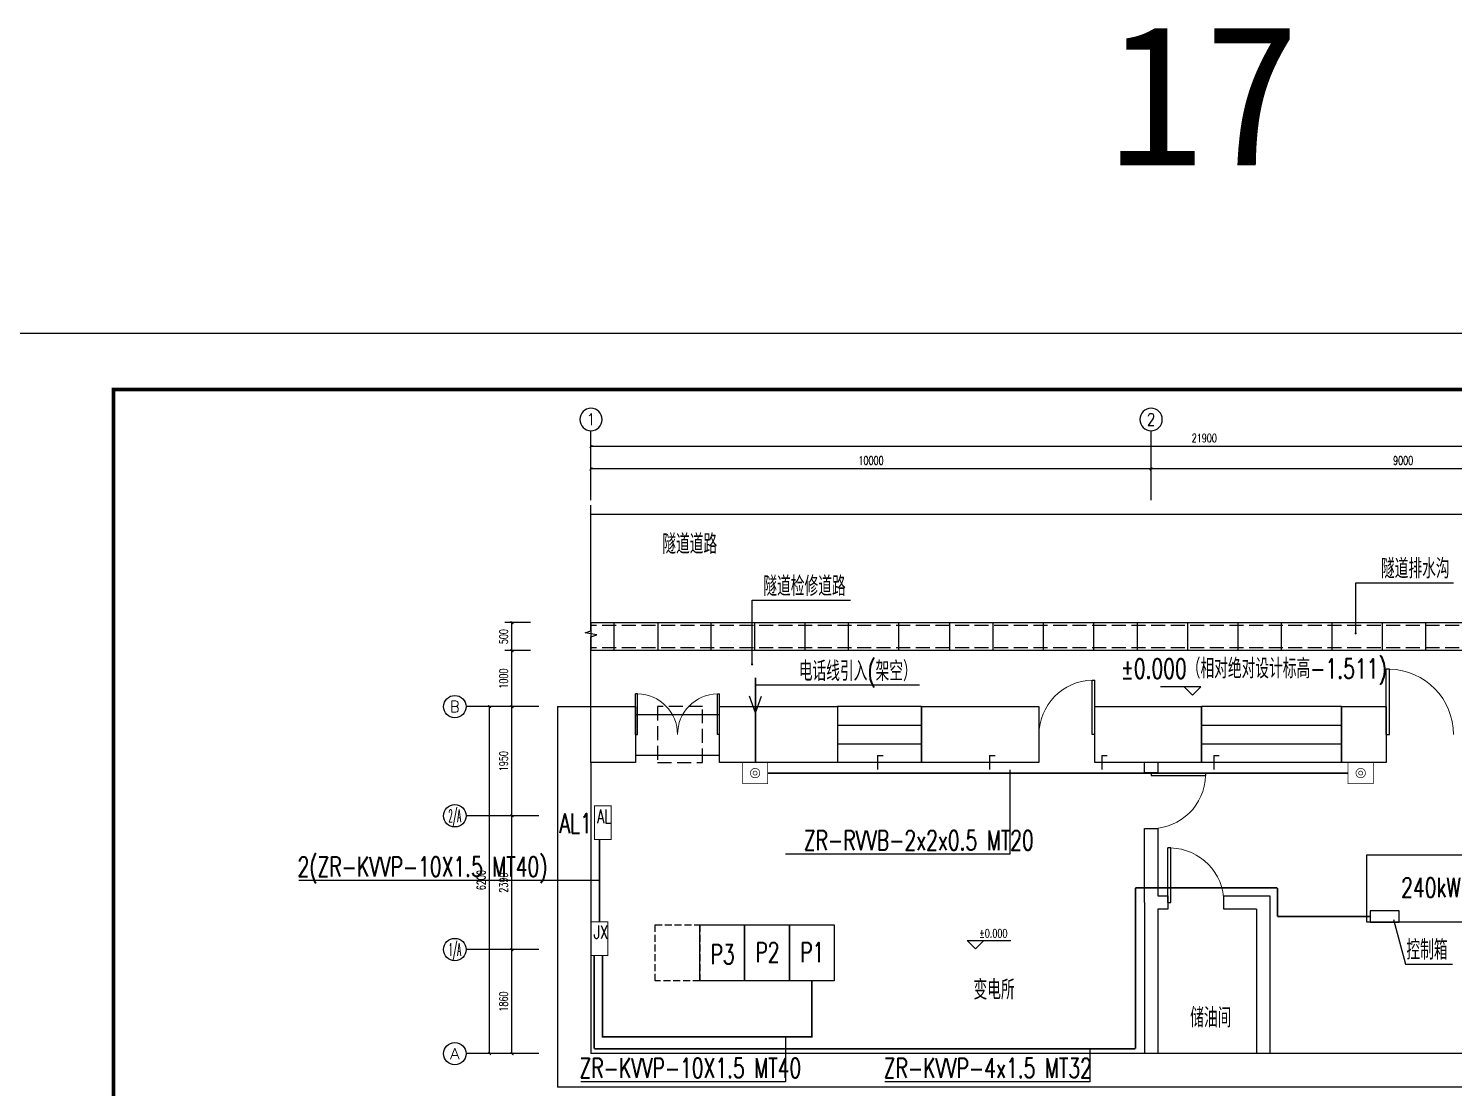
# Model space of a CAD drawing. Header units: millimetres. Extents: x 210068 to 672068, y -299976 to -107099.
# Drawn here: x 589551 to 614994, y -277964 to -259042 of the extents above; entities that cross this region are included whole.
import ezdxf
from ezdxf.enums import TextEntityAlignment as Align

# ---------------------------------------------------------------- set-up
doc = ezdxf.new("R2010")
doc.units = ezdxf.units.MM
doc.header["$LTSCALE"] = 1000
doc.header["$MEASUREMENT"] = 0
doc.linetypes.add('DASH', pattern=[0.35, 0.25, -0.1])
doc.linetypes.add('HIDDEN', pattern=[9.525, 6.35, -3.175])
for name, color, linetype in [('AXIS', 6, 'Continuous'), ('AXIS_TEXT', 7, 'Continuous'), ('DIM_ELEV', 3, 'Continuous'), ('DIM_LEAD', 3, 'Continuous'), ('E-SYST-DIM', 3, 'Continuous'), ('E-TEXT-PLAN', 7, 'Continuous'), ('E-TEXT-PLAN-DER', 7, 'Continuous'), ('electrical text', 3, 'Continuous'), ('PUB_TEXT', 7, 'Continuous'), ('QQ', 8, 'Continuous'), ('T-CABL-F', 7, 'Continuous'), ('T-CABL-XX', 7, 'Continuous'), ('T-EQUP', 7, 'Continuous'), ('T-EQUP-FIRE', 7, 'Continuous'), ('WALL', 9, 'Continuous'), ('电气设备布置', 4, 'Continuous')]:
    doc.layers.add(name, color=color, linetype=linetype)
doc.styles.add('-黑体', font='SIMHEI.TTF')
doc.styles.add('_TCH_AXIS', font='COMPLEX', dxfattribs={"bigfont": 'GBCBIG'})
doc.styles.add('_TCH_DIM', font='SIMPLEX', dxfattribs={"width": 0.8, "height": 3.5, "bigfont": 'HZTXT'})
doc.styles.add('COMPLEX', font='COMPLEX')
doc.styles.add('DIM_FONT', font='SIMPLEX', dxfattribs={"width": 0.7, "bigfont": 'GBCBIG'})
doc.styles.add('IDQSTYLE', font='simplex1.shx', dxfattribs={"width": 0.7, "bigfont": 'hztxt.shx'})
doc.styles.get("Standard").update_dxf_attribs({"font": 'simplex1.shx', "width": 0.7, "bigfont": 'HZTXT.shx'})
doc.dimstyles.new('DIMN50', dxfattribs={"dimscale": 0.5, "dimtxt": 300, "dimasz": 100, "dimexe": 250, "dimexo": 300, "dimgap": 150, "dimtad": 1, "dimdec": 0, "dimzin": 0, "dimdsep": 46, "dimtxsty": 'DIM_FONT', "dimblk": 'ARCHTICK', "dimcen": 0.09, "dimclrt": 7, "dimazin": 2, "dimtfac": 1, "dimtdec": 0, "dimtix": 1, "dimtmove": 2, "dimatfit": 3, "dimldrblk": 'ARCHTICK', "dimfxl": 0, "dimtolj": 1, "dimtzin": 0, "dimarcsym": 0})

# ---------------------------------------------------------------- blocks, each defined once
blk = doc.blocks.new('_ArchTick')
at = {"color": 0, "linetype": 'ByBlock', "const_width": 0.4}
blk.add_lwpolyline([(-0.5, -0.5), (0.5, 0.5)], dxfattribs=at)
blk = doc.blocks.new('*D203')
at = {"layer": 'AXIS', "color": 0, "lineweight": -2}
for p, q in [((598514, -275498), (598058, -275498)), ((598183, -277358), (598183, -275498)), ((598514, -277358), (598058, -277358))]:
    blk.add_line(p, q, dxfattribs=at)
at = {"layer": 'Defpoints', "color": 0}
for p in [(598183, -275498), (598664, -275498), (598664, -277358)]:
    blk.add_point(p, dxfattribs=at)
at = {"layer": 'AXIS', "color": 0, "lineweight": -2, "xscale": 50, "yscale": 50, "zscale": 50}
for p, rotation in [((598183, -275498), 90), ((598183, -277358), 270)]:
    blk.add_blockref('_ArchTick', p, dxfattribs=dict(at, rotation=rotation))
at = {"layer": 'AXIS', "color": 7, "insert": (598033, -276428), "char_height": 150, "attachment_point": 5, "rotation": 90, "style": 'DIM_FONT'}
blk.add_mtext('\\A1;1860', dxfattribs=at)
blk = doc.blocks.new('*D204')
at = {"layer": 'AXIS', "color": 0, "lineweight": -2}
for p, q in [((598514, -273108), (598058, -273108)), ((598183, -275498), (598183, -273108)), ((598514, -275498), (598058, -275498))]:
    blk.add_line(p, q, dxfattribs=at)
at = {"layer": 'Defpoints', "color": 0}
for p in [(598183, -273108), (598664, -273108), (598664, -275498)]:
    blk.add_point(p, dxfattribs=at)
at = {"layer": 'AXIS', "color": 0, "lineweight": -2, "xscale": 50, "yscale": 50, "zscale": 50}
for p, rotation in [((598183, -273108), 90), ((598183, -275498), 270)]:
    blk.add_blockref('_ArchTick', p, dxfattribs=dict(at, rotation=rotation))
at = {"layer": 'AXIS', "color": 7, "insert": (598033, -274303), "char_height": 150, "attachment_point": 5, "rotation": 90, "style": 'DIM_FONT'}
blk.add_mtext('\\A1;2390', dxfattribs=at)
blk = doc.blocks.new('*D205')
at = {"layer": 'AXIS', "color": 0, "lineweight": -2}
for p, q in [((598514, -271158), (598058, -271158)), ((598183, -273108), (598183, -271158)), ((598514, -273108), (598058, -273108))]:
    blk.add_line(p, q, dxfattribs=at)
at = {"layer": 'Defpoints', "color": 0}
for p in [(598183, -271158), (598664, -271158), (598664, -273108)]:
    blk.add_point(p, dxfattribs=at)
at = {"layer": 'AXIS', "color": 0, "lineweight": -2, "xscale": 50, "yscale": 50, "zscale": 50}
for p, rotation in [((598183, -271158), 90), ((598183, -273108), 270)]:
    blk.add_blockref('_ArchTick', p, dxfattribs=dict(at, rotation=rotation))
at = {"layer": 'AXIS', "color": 7, "insert": (598033, -272133), "char_height": 150, "attachment_point": 5, "rotation": 90, "style": 'DIM_FONT'}
blk.add_mtext('\\A1;1950', dxfattribs=at)
blk = doc.blocks.new('*D206')
at = {"layer": 'AXIS', "color": 0, "lineweight": -2}
for p, q in [((598514, -270158), (598058, -270158)), ((598183, -271158), (598183, -270158)), ((598514, -271158), (598058, -271158))]:
    blk.add_line(p, q, dxfattribs=at)
at = {"layer": 'Defpoints', "color": 0}
for p in [(598183, -270158), (598664, -270158), (598664, -271158)]:
    blk.add_point(p, dxfattribs=at)
at = {"layer": 'AXIS', "color": 0, "lineweight": -2, "xscale": 50, "yscale": 50, "zscale": 50}
for p, rotation in [((598183, -270158), 90), ((598183, -271158), 270)]:
    blk.add_blockref('_ArchTick', p, dxfattribs=dict(at, rotation=rotation))
at = {"layer": 'AXIS', "color": 7, "insert": (598033, -270658), "char_height": 150, "attachment_point": 5, "rotation": 90, "style": 'DIM_FONT'}
blk.add_mtext('\\A1;1000', dxfattribs=at)
blk = doc.blocks.new('*D207')
at = {"layer": 'AXIS', "color": 0, "lineweight": -2}
for p, q in [((598514, -269658), (598058, -269658)), ((598183, -270158), (598183, -269658)), ((598514, -270158), (598058, -270158))]:
    blk.add_line(p, q, dxfattribs=at)
at = {"layer": 'Defpoints', "color": 0}
for p in [(598183, -269658), (598664, -269658), (598664, -270158)]:
    blk.add_point(p, dxfattribs=at)
at = {"layer": 'AXIS', "color": 0, "lineweight": -2, "xscale": 50, "yscale": 50, "zscale": 50}
for p, rotation in [((598183, -269658), 90), ((598183, -270158), 270)]:
    blk.add_blockref('_ArchTick', p, dxfattribs=dict(at, rotation=rotation))
at = {"layer": 'AXIS', "color": 7, "insert": (598033, -269908), "char_height": 150, "attachment_point": 5, "rotation": 90, "style": 'DIM_FONT'}
blk.add_mtext('\\A1;500', dxfattribs=at)
blk = doc.blocks.new('*D208')
at = {"layer": 'AXIS', "color": 0, "lineweight": -2}
for p, q in [((598514, -271158), (597658, -271158)), ((597783, -277358), (597783, -271158)), ((598514, -277358), (597658, -277358))]:
    blk.add_line(p, q, dxfattribs=at)
at = {"layer": 'Defpoints', "color": 0}
for p in [(597783, -271158), (598664, -271158), (598664, -277358)]:
    blk.add_point(p, dxfattribs=at)
at = {"layer": 'AXIS', "color": 0, "lineweight": -2, "xscale": 50, "yscale": 50, "zscale": 50}
for p, rotation in [((597783, -271158), 90), ((597783, -277358), 270)]:
    blk.add_blockref('_ArchTick', p, dxfattribs=dict(at, rotation=rotation))
at = {"layer": 'AXIS', "color": 7, "insert": (597633, -274258), "char_height": 150, "attachment_point": 5, "rotation": 90, "style": 'DIM_FONT'}
blk.add_mtext('\\A1;6200', dxfattribs=at)
blk = doc.blocks.new('_AXISO')
blk.add_circle((0, 0), 0.5)
at = {"layer": 'AXIS_TEXT', "style": 'COMPLEX', "width": 1.041667}
blk.add_attdef('A', text='', height=0.56, dxfattribs=at).set_placement((-0.25, -0.28), (0.25, -0.28), align=Align.FIT)
blk = doc.blocks.new('HC001529')
at = {"color": 0, "linetype": 'Continuous', "const_width": 0.3}
blk.add_lwpolyline([(5, 2.5), (-5, 2.5), (-5, -2.5), (5, -2.5)], close=True, dxfattribs=at)
at = {"color": 0, "style": 'IDQSTYLE', "width": 0.7}
blk.add_attdef('AL', (-1.46, -1.25), '', height=2.5, dxfattribs=at)
at = {"layer": 'E-TEXT-PLAN-DER', "color": 0, "style": 'IDQSTYLE', "width": 0.7}
blk.add_attdef('PSFHATT', (7, -2.5), '', height=2.5, dxfattribs=at)
blk = doc.blocks.new('HC001932040682')
at = {"layer": 'T-EQUP-FIRE', "color": 0, "const_width": 0.2}
blk.add_lwpolyline([(-3.75, 3.125), (3.75, 3.125), (3.75, -3.125), (-3.75, -3.125)], close=True, dxfattribs=at)
for points in [[(1.4, 0, 1), (-1.4, 0, 1)], [(0.6, 0, 1), (-0.6, 0, 1)]]:
    blk.add_lwpolyline(points, format="xyb", close=True, dxfattribs=at)
at = {"color": 0, "width": 0.7}
blk.add_attdef('PSFHATT', (5.75, -3.125), '', height=2.5, dxfattribs=at)
blk = doc.blocks.new('series')
at = {"width": 0.75}
for tag, height, p in [('页码', 4, (-35, -19)), ('图名', 5, (-220, -282)), ('图号', 5, (-20, -282))]:
    blk.add_attdef(tag, text='', height=height, dxfattribs=at).set_placement(p, align=Align.MIDDLE_CENTER)
blk = doc.blocks.new('*D269')
at = {"layer": 'AXIS', "color": 0, "lineweight": -2}
for p, q in [((599594, -267318), (599594, -266786)), ((609594, -267318), (609594, -266786)), ((609594, -266911), (599594, -266911))]:
    blk.add_line(p, q, dxfattribs=at)
at = {"layer": 'Defpoints', "color": 0}
for p in [(599594, -266911), (599594, -267468), (609594, -267468)]:
    blk.add_point(p, dxfattribs=at)
at = {"layer": 'AXIS', "color": 0, "lineweight": -2, "xscale": 50, "yscale": 50, "zscale": 50, "rotation": 180}
blk.add_blockref('_ArchTick', (599594, -266911), dxfattribs=at)
at = {"layer": 'AXIS', "color": 0, "lineweight": -2, "xscale": 50, "yscale": 50, "zscale": 50}
blk.add_blockref('_ArchTick', (609594, -266911), dxfattribs=at)
at = {"layer": 'AXIS', "color": 7, "insert": (604594, -266761), "char_height": 150, "attachment_point": 5, "style": 'DIM_FONT'}
blk.add_mtext('\\A1;10000', dxfattribs=at)
blk = doc.blocks.new('*D270')
at = {"layer": 'AXIS', "color": 0, "lineweight": -2}
for p, q in [((609594, -267318), (609594, -266786)), ((618594, -267318), (618594, -266786)), ((618594, -266911), (609594, -266911))]:
    blk.add_line(p, q, dxfattribs=at)
at = {"layer": 'Defpoints', "color": 0}
for p in [(609594, -266911), (609594, -267468), (618594, -267468)]:
    blk.add_point(p, dxfattribs=at)
at = {"layer": 'AXIS', "color": 0, "lineweight": -2, "xscale": 50, "yscale": 50, "zscale": 50, "rotation": 180}
blk.add_blockref('_ArchTick', (609594, -266911), dxfattribs=at)
at = {"layer": 'AXIS', "color": 0, "lineweight": -2, "xscale": 50, "yscale": 50, "zscale": 50}
blk.add_blockref('_ArchTick', (618594, -266911), dxfattribs=at)
at = {"layer": 'AXIS', "color": 7, "insert": (614094, -266761), "char_height": 150, "attachment_point": 5, "style": 'DIM_FONT'}
blk.add_mtext('\\A1;9000', dxfattribs=at)
blk = doc.blocks.new('*D272')
at = {"layer": 'AXIS', "color": 0, "lineweight": -2}
for p, q in [((599594, -267168), (599594, -266386)), ((621494, -267168), (621494, -266386)), ((621494, -266511), (599594, -266511))]:
    blk.add_line(p, q, dxfattribs=at)
at = {"layer": 'Defpoints', "color": 0}
for p in [(599594, -266511), (599594, -267318), (621494, -267318)]:
    blk.add_point(p, dxfattribs=at)
at = {"layer": 'AXIS', "color": 0, "lineweight": -2, "xscale": 50, "yscale": 50, "zscale": 50, "rotation": 180}
blk.add_blockref('_ArchTick', (599594, -266511), dxfattribs=at)
at = {"layer": 'AXIS', "color": 0, "lineweight": -2, "xscale": 50, "yscale": 50, "zscale": 50}
blk.add_blockref('_ArchTick', (621494, -266511), dxfattribs=at)
at = {"layer": 'AXIS', "color": 7, "insert": (610544, -266361), "char_height": 150, "attachment_point": 5, "style": 'DIM_FONT'}
blk.add_mtext('\\A1;21900', dxfattribs=at)

msp = doc.modelspace()

# ---------------------------------------------------------------- linework, layer by layer
at = {"color": 8, "extrusion": (0, 0, -1)}
for p, q in [((608543, -270683.5), (608593, -270683.5)), ((608543, -271658.5), (608543, -270683.5)), ((608593, -271658.5), (608593, -270683.5)), ((613794, -271658.5), (613794, -270488.5)), ((613854, -270488.5), (613794, -270488.5)), ((613854, -271658.5), (613854, -270488.5)), ((600389.2, -271658.5), (600389.2, -270927.2)), ((600426.7, -270927.2), (600389.2, -270927.2)), ((600426.7, -271658.5), (600426.7, -270927.2)), ((601851.7, -271658.5), (601851.7, -270927.2)), ((601851.7, -270927.2), (601889.2, -270927.2)), ((601889.2, -271658.5), (601889.2, -270927.2)), ((600389.2, -271658.5), (600426.7, -271658.5)), ((601889.2, -271658.5), (601851.7, -271658.5)), ((608593, -271658.5), (608543, -271658.5)), ((613794, -271658.5), (613854, -271658.5)), ((609594.2, -272338.7), (609594.2, -272388.7)), ((609594.2, -272338.7), (610569.2, -272338.7)), ((609594.2, -272388.7), (610569.2, -272388.7)), ((610569.2, -272388.7), (610569.2, -272338.7)), ((609944.2, -273683.5), (609894.2, -273683.5)), ((609894.2, -274658.5), (609894.2, -273683.5)), ((609944.2, -274658.5), (609944.2, -273683.5)), ((609894.2, -274658.5), (609944.2, -274658.5))]:
    msp.add_line(p, q, dxfattribs=at)
for p, q in [((605494.6, -271158.5), (603994.6, -271158.5)), ((603994.6, -271158.5), (603994.6, -272158.5)), ((605494.6, -271158.5), (605494.6, -272158.5)), ((610494, -272158.9), (610494.1, -271158.9)), ((612994.1, -271158.5), (610494.1, -271158.5)), ((610494.1, -271158.5), (610494.1, -272158.5)), ((612994.1, -271158.5), (612994.1, -272158.5)), ((601894.2, -271303.6), (600394.2, -271303.6)), ((603994.6, -271491.8), (605494.6, -271491.8)), ((610494.1, -271491.8), (612994.1, -271491.8)), ((603994.6, -271825.2), (605494.6, -271825.2)), ((610494.1, -271825.2), (612994.1, -271825.2)), ((601894.2, -272033.6), (600394.2, -272033.6)), ((605494.6, -272158.5), (603994.6, -272158.5)), ((612994.1, -272158.5), (610494.1, -272158.5))]:
    msp.add_line(p, q)
msp.add_lwpolyline([(630068.5, -294191.9), (630068.5, -264491.9), (588068.5, -264491.9), (588068.5, -294191.9)], close=True)
at = {"const_width": 70}
msp.add_lwpolyline([(629068.5, -265491.9), (591068.5, -265491.9), (591068.5, -293191.9), (629068.5, -293191.9), (629068.5, -265491.9)], dxfattribs=at)
at = {"color": 8, "linetype": 'DASH'}
msp.add_lwpolyline([(601584, -271158.5), (600784, -271158.5), (600784, -272156.8), (601584, -272156.8)], close=True, dxfattribs=at)
at = {"color": 8, "lineweight": 13, "extrusion": (0, 0, -1)}
for centre, radius, start, end in [((-608568, -271658.5), 975, 0, 88.53072), ((-613824, -271658.5), 1170, 91.46928, 180), ((-600408, -271658.5), 731.2, 91.46928, 180), ((-601870.5, -271658.5), 731.2, 0, 88.53072), ((-609594.2, -272363.7), 975, 181.46928, 270), ((-609919.2, -274658.5), 975, 91.46928, 180)]:
    msp.add_arc(centre, radius, start, end, dxfattribs=at)
at = {"layer": 'AXIS'}
for p, q in [((599594.2, -267467.9), (599594.2, -266228.3)), ((609594.2, -267467.9), (609594.2, -266228.3)), ((598664.5, -271158.5), (597362.9, -271158.5)), ((598664.5, -273108.5), (597362.9, -273108.5)), ((598664.5, -275498.5), (597362.9, -275498.5)), ((598664.5, -277358.5), (597362.9, -277358.5))]:
    msp.add_line(p, q, dxfattribs=at)
at = {"layer": 'DIM_ELEV'}
for p, q in [((610483.7, -270806.2), (609760.2, -270806.2)), ((610333.7, -270956.2), (610183.7, -270806.2)), ((610333.7, -270956.2), (610483.7, -270806.2)), ((606458.4, -275484.8), (606308.4, -275334.8)), ((606308.4, -275334.8), (607090.9, -275334.8)), ((606458.4, -275484.8), (606608.4, -275334.8))]:
    msp.add_line(p, q, dxfattribs=at)
at = {"layer": 'DIM_LEAD'}
for p, q in [((613248.1, -269848.8), (613248.1, -268943.8)), ((613248.1, -268943.8), (614993.8, -268943.8)), ((602469.9, -270403.4), (602469.9, -269257.2)), ((602469.9, -269257.2), (604228.4, -269257.2))]:
    msp.add_line(p, q, dxfattribs=at)
at = {"layer": 'DIM_LEAD', "const_width": 20}
for points in [[(613247.9, -269858.8, -1), (613248.2, -269838.8, -1)], [(602469.9, -270413.4, 1), (602469.9, -270393.4, 1)]]:
    msp.add_lwpolyline(points, format="xyb", close=True, dxfattribs=at)
at = {"layer": 'E-SYST-DIM'}
for p, q in [((613923.1, -274961.8), (614138.1, -275760.8)), ((614138.1, -275760.8), (614975.1, -275760.8))]:
    msp.add_line(p, q, dxfattribs=at)
at = {"layer": 'electrical text'}
for p, q in [((605460.6, -270773.9), (602530.5, -270773.9)), ((607074.5, -272288.3), (607074.5, -273794.9)), ((607074.5, -273794.9), (603067.9, -273794.9)), ((599744.2, -274267.8), (594376.7, -274267.8)), ((603069.3, -277060.1), (603069.3, -277864.5)), ((608500.4, -277271.8), (608500.4, -277864.5)), ((603069.3, -277864.5), (599410.7, -277864.5)), ((608500.4, -277864.5), (604841.8, -277864.5))]:
    msp.add_line(p, q, dxfattribs=at)
at = {"layer": 'QQ'}
for p, q in [((618594.2, -267726.2), (599594.2, -267726.2)), ((618594.2, -269658.5), (599594.2, -269658.5)), ((599594.2, -269658.5), (599594.2, -270158.5)), ((600004.2, -269658.5), (600004.2, -270158.5)), ((600786.2, -269658.5), (600786.2, -270158.5)), ((601736.2, -269658.5), (601736.2, -270158.5)), ((602511.2, -269658.5), (602511.2, -270158.5)), ((603411.2, -269658.5), (603411.2, -270158.5)), ((603411.2, -269658.5), (603411.2, -270158.5)), ((604186.2, -269658.5), (604186.2, -270158.5)), ((605086.2, -269658.5), (605086.2, -270158.5)), ((605994.2, -269658.5), (605994.2, -270158.5)), ((605994.2, -269658.5), (605994.2, -270158.5)), ((606769.2, -269658.5), (606769.2, -270158.5)), ((607669.2, -269658.5), (607669.2, -270158.5)), ((608569.2, -269658.5), (608569.2, -270158.5)), ((608569.2, -269658.5), (608569.2, -270158.5)), ((609344.2, -269658.5), (609344.2, -270158.5)), ((610244.2, -269658.5), (610244.2, -270158.5)), ((611144.2, -269658.5), (611144.2, -270158.5)), ((611144.2, -269658.5), (611144.2, -270158.5)), ((611919.2, -269658.5), (611919.2, -270158.5)), ((612819.2, -269658.5), (612819.2, -270158.5)), ((613719.2, -269658.5), (613719.2, -270158.5)), ((613719.2, -269658.5), (613719.2, -270158.5)), ((614494.2, -269658.5), (614494.2, -270158.5)), ((618594.2, -270158.5), (599594.2, -270158.5))]:
    msp.add_line(p, q, dxfattribs=at)
at = {"layer": 'QQ', "linetype": 'DASH'}
for p, q in [((618594.2, -269708.5), (599594.2, -269708.5)), ((618594.2, -270108.5), (599594.2, -270108.5))]:
    msp.add_line(p, q, dxfattribs=at)
at = {"layer": 'T-CABL-F', "color": 140, "linetype": 'Continuous'}
for q in [(602422.4, -270973.7), (602638.6, -270973.7)]:
    msp.add_line((602530.5, -271266.6), q, dxfattribs=at)
at = {"layer": 'T-CABL-F', "color": 140, "linetype": 'Continuous', "const_width": 30}
for points in [[(602530.5, -272158.5), (602530.5, -270639.2)], [(602749.7, -272346), (613111.7, -272346)]]:
    msp.add_lwpolyline(points, dxfattribs=at)
at = {"layer": 'T-CABL-XX', "color": 64, "linetype": 'HIDDEN', "const_width": 30}
for points in [[(599744.2, -275002.8), (599744.2, -273532.9)], [(611849.5, -274397.3), (609313.7, -274397.3)], [(609313.7, -274397.3), (609313.7, -277271.8)], [(611849.5, -274907.7), (611849.5, -274397.3)], [(613506.2, -274907.7), (611849.5, -274907.7)], [(599652.1, -277271.8), (599652.1, -275602.8)], [(603537.2, -276058.5), (603537.2, -277060.1), (599797.9, -277060.1), (599797.9, -275602.8)], [(609313.7, -277271.8), (599652.1, -277271.8)]]:
    msp.add_lwpolyline(points, dxfattribs=at)
at = {"layer": 'WALL'}
for p, q in [((598994.2, -271158.5), (598994.2, -277958.5)), ((598994.2, -271158.5), (600389.2, -271158.5)), ((600389.2, -271158.5), (600389.2, -272158.5)), ((601889.2, -272158.5), (601889.2, -271158.5)), ((601889.2, -271158.5), (603994.6, -271158.5)), ((603994.6, -271158.5), (603994.6, -272158.5)), ((605494.6, -272158.5), (605494.6, -271158.5)), ((605494.6, -271158.5), (607593, -271158.5)), ((607593, -271158.5), (607593, -272158.5)), ((608593, -272158.5), (608593, -271158.5)), ((608593, -271158.5), (609594.2, -271158.5)), ((609594.2, -271158.5), (610494.1, -271158.5)), ((610494.1, -271158.5), (610494.1, -272158.5)), ((612994.1, -272158.5), (612994.1, -271158.5)), ((612994.1, -271158.5), (613794, -271158.5)), ((613794, -271158.5), (613794, -272158.5)), ((599594.2, -272158.5), (599594.2, -277358.5)), ((600389.2, -272158.5), (599594.2, -272158.5)), ((603994.6, -272158.5), (601889.2, -272158.5)), ((607593, -272158.5), (605494.6, -272158.5)), ((609594.2, -272158.5), (608593, -272158.5)), ((609474.2, -272338.7), (609474.2, -272158.5)), ((610494.1, -272158.5), (609594.2, -272158.5)), ((609714.2, -272158.5), (609714.2, -272338.7)), ((613794, -272158.5), (612994.1, -272158.5)), ((609714.2, -272338.7), (609474.2, -272338.7)), ((609474.2, -274658.5), (609474.2, -273338.7)), ((609474.2, -273338.7), (609714.2, -273338.7)), ((609714.2, -273338.7), (609714.2, -274538.5)), ((609474.2, -274658.5), (609474.2, -277358.5)), ((609714.2, -274538.5), (609894.2, -274538.5)), ((609714.2, -274778.5), (609714.2, -277358.5)), ((609894.2, -274778.5), (609714.2, -274778.5)), ((609894.2, -274538.5), (609894.2, -274778.5)), ((610894.2, -274778.5), (610894.2, -274538.5)), ((610894.2, -274538.5), (611714.2, -274538.5)), ((611474.2, -274778.5), (610894.2, -274778.5)), ((611474.2, -274778.5), (611474.2, -277358.5)), ((611714.2, -274538.5), (611714.2, -277358.5)), ((609594.2, -277358.5), (599594.2, -277358.5)), ((611594.2, -277358.5), (609594.2, -277358.5)), ((618594.2, -277358.5), (611594.2, -277358.5)), ((609594.2, -277958.5), (598994.2, -277958.5)), ((611594.2, -277958.5), (609594.2, -277958.5)), ((618594.2, -277958.5), (611594.2, -277958.5))]:
    msp.add_line(p, q, dxfattribs=at)
msp.add_lwpolyline([(599594.2, -272158.5), (599594.2, -269914.3), (599699.2, -269876), (599489.2, -269839), (599594.2, -269801.8), (599594.2, -267557.5)], dxfattribs=at)
at = {"layer": '电气设备布置', "color": 30}
for points in [[(617144.2, -275008.6), (613444.2, -275008.6), (613444.2, -273808.6), (617144.2, -273808.6)], [(613506.2, -275008.6), (614026.2, -275008.6), (614026.2, -274806.9), (613506.2, -274806.9)]]:
    msp.add_lwpolyline(points, close=True, dxfattribs=at)
at = {"layer": '电气设备布置', "color": 8, "linetype": 'DASH', "ltscale": 0.5}
msp.add_lwpolyline([(601537.2, -276058.5), (600737.2, -276058.5), (600737.2, -275058.5), (601537.2, -275058.5)], close=True, dxfattribs=at)
at = {"layer": '电气设备布置', "color": 8}
for points in [[(602337.2, -276058.5), (601537.2, -276058.5), (601537.2, -275058.5), (602337.2, -275058.5)], [(603137.2, -276058.5), (602337.2, -276058.5), (602337.2, -275058.5), (603137.2, -275058.5)], [(603937.2, -276058.5), (603137.2, -276058.5), (603137.2, -275058.5), (603937.2, -275058.5)]]:
    msp.add_lwpolyline(points, close=True, dxfattribs=at)

# ---------------------------------------------------------------- block references
ref = msp.add_blockref('series', (630068.5, -264491.9), dxfattribs=dict(xscale=100, yscale=100, zscale=100))
ref.add_attrib('页码', '第  17  页    共  19  页', dxfattribs={"height": 400, "width": 0.75}).set_placement((626568.5, -266391.9), align=Align.MIDDLE_CENTER)
ref.add_attrib('图名', '隧道泵房 变电所及发电机房、泵房控制线(预留)平面图', dxfattribs={"height": 500, "width": 0.55}).set_placement((608068.5, -292691.9), align=Align.MIDDLE_CENTER)
ref.add_attrib('图号', 'S5-DQ-01-17', dxfattribs={"height": 480, "width": 0.5}).set_placement((628068.5, -292691.9), align=Align.MIDDLE_CENTER)
at = {"layer": 'AXIS'}
ref = msp.add_blockref('_AXISO', (599594.2, -266028.3), dxfattribs=dict(at, xscale=-400, yscale=400, zscale=400))
ref.add_attrib('A', '1', dxfattribs={"layer": 'AXIS_TEXT', "height": 208.3, "style": '_TCH_AXIS', "width": 1.777778}).set_placement((599514.8, -266132.4), (599673.6, -266132.4), align=Align.FIT)
ref = msp.add_blockref('_AXISO', (609594.2, -266028.3), dxfattribs=dict(at, xscale=-400, yscale=400, zscale=400))
ref.add_attrib('A', '2', dxfattribs={"layer": 'AXIS_TEXT', "height": 219.2, "style": '_TCH_AXIS'}).set_placement((609521.1, -266137.9), (609667.3, -266137.9), align=Align.FIT)
ref = msp.add_blockref('_AXISO', (597162.9, -271158.5), dxfattribs=dict(at, xscale=400, yscale=400, zscale=400))
ref.add_attrib('A', 'B', dxfattribs={"layer": 'AXIS_TEXT', "height": 203.2, "style": '_TCH_AXIS'}).set_placement((597080.6, -271260.1), (597245.1, -271260.1), align=Align.FIT)
ref = msp.add_blockref('_AXISO', (597162.9, -273108.5), dxfattribs=dict(at, xscale=400, yscale=400, zscale=400))
ref.add_attrib('A', '2/A', dxfattribs={"layer": 'AXIS_TEXT', "height": 226.27, "style": '_TCH_AXIS', "width": 0.35}).set_placement((597049.7, -273221.6), (597276, -273221.6), align=Align.FIT)
ref = msp.add_blockref('_AXISO', (597162.9, -275498.5), dxfattribs=dict(at, xscale=400, yscale=400, zscale=400))
ref.add_attrib('A', '1/A', dxfattribs={"layer": 'AXIS_TEXT', "height": 226.27, "style": '_TCH_AXIS', "width": 0.381818}).set_placement((597049.7, -275611.6), (597276, -275611.6), align=Align.FIT)
ref = msp.add_blockref('_AXISO', (597162.9, -277358.5), dxfattribs=dict(at, xscale=400, yscale=400, zscale=400))
ref.add_attrib('A', 'A', dxfattribs={"layer": 'AXIS_TEXT', "height": 198.2, "style": '_TCH_AXIS'}).set_placement((597077.9, -277457.6), (597247.8, -277457.6), align=Align.FIT)
at = {"layer": 'E-TEXT-PLAN', "color": 4}
ref = msp.add_blockref('HC001529', (599804.2, -273232.9), dxfattribs=dict(at, xscale=60, yscale=60, zscale=60, rotation=90))
ref.add_attrib('AL', 'AL', dxfattribs={"color": 0, "height": 240, "width": 0.7}).set_placement((599701, -273310.6), align=Align.BOTTOM_LEFT)
ref = msp.add_blockref('HC001529', (599744.2, -275302.8), dxfattribs=dict(at, xscale=60, yscale=60, zscale=60, rotation=90))
ref.add_attrib('AL', 'JX', dxfattribs={"color": 0, "height": 240, "width": 0.7}).set_placement((599641, -275380.5), align=Align.BOTTOM_LEFT)
at = {"layer": 'T-EQUP', "color": 4, "xscale": 60, "yscale": 60, "zscale": 60}
for p in [(602524.7, -272346), (613336.7, -272346)]:
    msp.add_blockref('HC001932040682', p, dxfattribs=at)

# ---------------------------------------------------------------- texts
at = {"style": '-黑体'}
msp.add_text('17', height=2520, dxfattribs=at).set_placement((608820.6, -261490.2))
at = {"layer": 'DIM_LEAD', "width": 0.7}
for s, p in [('隧道道路', (600868.1, -268429.7)), ('隧道排水沟', (613699.6, -268868.8)), ('隧道检修道路', (602671.8, -269182.2))]:
    msp.add_text(s, height=350, dxfattribs=at).set_placement(p)
at = {"layer": 'E-SYST-DIM', "style": 'IDQSTYLE', "width": 0.7}
msp.add_text('AL1', height=350, dxfattribs=at).set_placement((599318.7, -273243.7), align=Align.MIDDLE_CENTER)
for s, p in [('P3', (601728.6, -275757.1)), ('P2', (602528.6, -275721.9)), ('P1', (603328.6, -275721.9))]:
    msp.add_text(s, height=350, dxfattribs=at).set_placement(p)
at = {"layer": 'electrical text', "width": 0.7}
for s, p in [('电话线引入(架空）', (603304.1, -270699.7, 8143.6)), ('%%P0.000（相对绝对设计标高-1.511)', (609055, -270653.7)), ('ZR-RVVB-2x2x0.5 MT20', (603393.6, -273720.7, 8143.6)), ('2(ZR-KVVP-10X1.5 MT40)', (594354.3, -274193.6, 8143.6)), ('240kW（备用）柴油机', (614059.2, -274565.5)), ('控制箱', (614153, -275679.5)), ('变电所', (606424.2, -276392)), ('储油间', (610292.2, -276891.3)), ('ZR-KVVP-10X1.5 MT40', (599388.3, -277790.3, 8143.6)), ('ZR-KVVP-4x1.5 MT32', (604819.5, -277790.3, 8143.6))]:
    msp.add_text(s, height=350, dxfattribs=at).set_placement(p)
at = {"layer": 'PUB_TEXT', "style": '_TCH_DIM', "width": 0.705882}
msp.add_text('%%P0.000', height=148.75, dxfattribs=at).set_placement((606525.9, -275282.3))
at = {"layer": 'T-CABL-F', "color": 140, "style": 'IDQSTYLE', "width": 0.7}
for p in [(604749.7, -272156), (606749.7, -272156), (608749.7, -272156), (610749.7, -272156)]:
    msp.add_text('F', height=250, dxfattribs=at).set_placement(p, align=Align.MIDDLE_CENTER)

# ---------------------------------------------------------------- dimensions: what is measured, and where the dimension line sits
at = {"layer": 'AXIS'}
for p1, p2, distance, picture, middle in [((621494.2, -267317.9), (599594.2, -267317.9), -806.7, '*D272', (610544.2, -266361.1)), ((609594.2, -267467.9), (599594.2, -267467.9), -556.7, '*D269', (604594.2, -266761.1)), ((618594.2, -267467.9), (609594.2, -267467.9), -556.7, '*D270', (614094.2, -266761.1)), ((598664.5, -270158.5), (598664.5, -269658.5), 481.2, '*D207', (598033.2, -269908.5)), ((598664.5, -271158.5), (598664.5, -270158.5), 481.2, '*D206', (598033.2, -270658.5)), ((598664.5, -277358.5), (598664.5, -271158.5), 881.2, '*D208', (597633.2, -274258.5)), ((598664.5, -273108.5), (598664.5, -271158.5), 481.2, '*D205', (598033.2, -272133.5)), ((598664.5, -275498.5), (598664.5, -273108.5), 481.2, '*D204', (598033.2, -274303.5)), ((598664.5, -277358.5), (598664.5, -275498.5), 481.2, '*D203', (598033.2, -276428.5))]:
    dim = msp.add_aligned_dim(p1=p1, p2=p2, distance=distance, dimstyle='DIMN50', dxfattribs=at)
    dim.commit()
    dim.dimension.update_dxf_attribs({"geometry": picture, "text_midpoint": middle})

doc.saveas('drawing.dxf')
